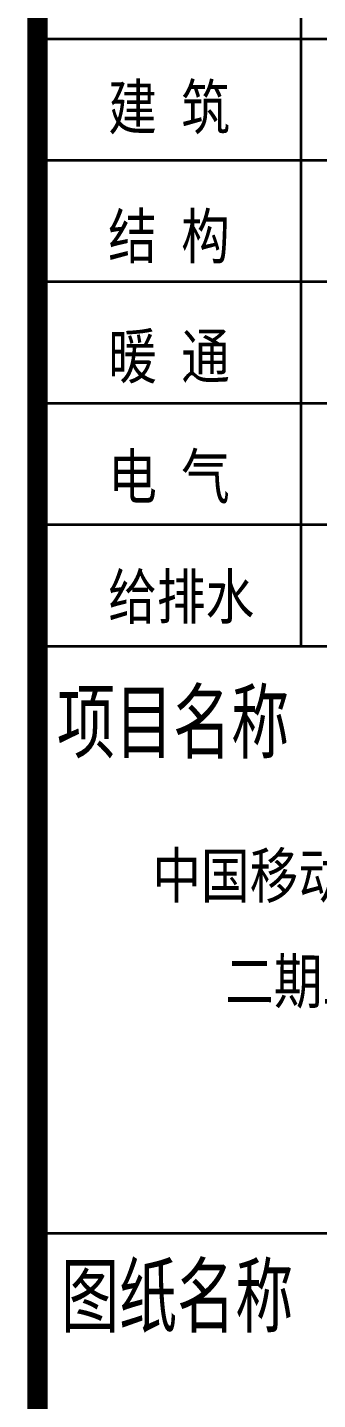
# Model space of a CAD drawing. Header units: millimetres. Extents: x 708158 to 1984082, y -168213 to -53.
# Drawn here: x 952883 to 955028, y -97533 to -87367 of the extents above; entities that cross this region are included whole.
import ezdxf
from ezdxf.enums import TextEntityAlignment as Align

# ---------------------------------------------------------------- set-up
doc = ezdxf.new("R2010")
doc.units = ezdxf.units.MM
doc.header["$LTSCALE"] = 1000
doc.layers.get('0').update_dxf_attribs({"color": 8})
doc.layers.add('图框', color=4, linetype='Continuous', lineweight=35)
doc.styles.add('-黑体', font='simhei.ttf', dxfattribs={"width": 0.8})

# ---------------------------------------------------------------- blocks, each defined once
blk = doc.blocks.new('A$C998f5811')
at = {"layer": '图框', "linetype": 'Continuous'}
for p, q in [((-5550, 15750), (-5550, 22950)), ((-7530, 11400), (-1527, 11400))]:
    blk.add_line(p, q, dxfattribs=at)
at = {"layer": '图框', "color": 4}
for p, q in [((-7500, 20250), (-1500, 20250)), ((-7500, 19350), (-1500, 19350)), ((-7500, 18450), (-1500, 18450)), ((-7500, 17550), (-1500, 17550)), ((-7500, 16650), (-1500, 16650)), ((-7500, 15750), (-1500, 15750))]:
    blk.add_line(p, q, dxfattribs=at)
at = {"layer": '图框', "const_width": 150}
blk.add_lwpolyline([(-7500, 87600), (-7500, 1500)], dxfattribs=at)
at = {"layer": '图框', "style": '-黑体'}
for s, height, width, p in [('建 筑', 330, 0.8, (-6978, 19577)), ('结 构', 330, 0.8, (-6978, 18621)), ('暖 通', 330, 0.8, (-6978, 17732)), ('电 气', 330, 0.8, (-6978, 16841)), ('给排水', 330, 0.8, (-6978, 15951)), ('项目名称', 450, 0.7, (-7357, 14965)), ('图纸名称', 450, 0.7, (-7327, 10712))]:
    blk.add_text(s, height=height, dxfattribs=dict(at, width=width)).set_placement(p)
at = {"layer": '图框', "style": '-黑体', "width": 0.8}
blk.add_text('中国移动（洛阳）呼叫中心', height=330.02, dxfattribs=at).set_placement((-4491, 13884), align=Align.CENTER)
blk.add_text('二期工程生产综合楼', height=330, rotation=359.8609, dxfattribs=at).set_placement((-4493, 13099), align=Align.CENTER)

msp = doc.modelspace()

# ---------------------------------------------------------------- block references
msp.add_blockref('A$C998f5811', (960457.6, -107699.9))

doc.saveas('drawing.dxf')
